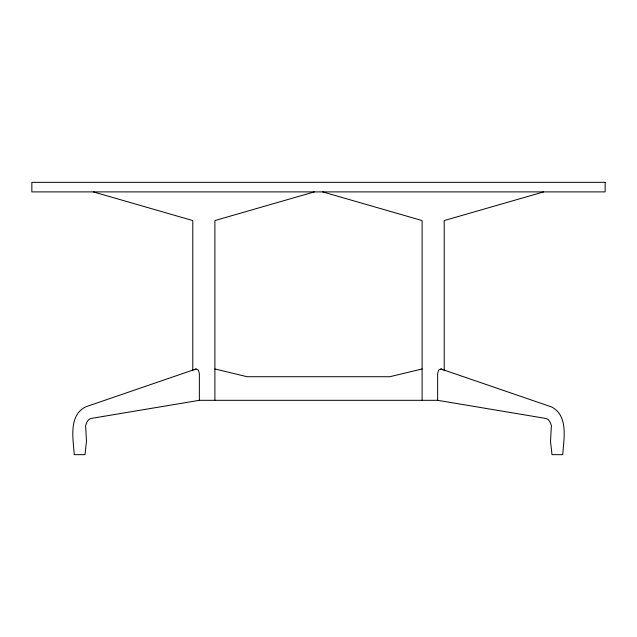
<?xml version="1.0" encoding="UTF-8"?>
<svg xmlns="http://www.w3.org/2000/svg" width="637" height="637" viewBox="0 0 637 637"><rect width="100%" height="100%" fill="white"/><g stroke="black" fill="none" stroke-linecap="round" stroke-linejoin="round"><path stroke-width="0.96" d="M194.484 369.763L196.077 368.966L198.465 370.161L199.365 373.744L199.365 400.315L90.677 418.525L88.583 419.719L86.791 422.411L85.597 425.691L86.489 441.218L85 454.659L74.25 454.659C73.191 438.901 68.318 415.595 85.597 406.884L196.077 368.966M440.923 368.966L438.535 370.161L437.635 373.744L437.635 400.315L546.323 418.525L548.417 419.719L550.209 422.411L551.403 425.691L550.511 441.218L552 454.659L562.75 454.659C563.809 438.901 568.682 415.595 551.403 406.884L440.923 368.966L442.516 369.763M314.32 191.896L214.892 220.561L214.892 400.315M543.64 191.896L444.212 220.561L444.212 370.758M422.108 368.966L389.86 376.722L247.14 376.722L214.892 368.966M199.365 400.315L437.635 400.315M322.68 191.896L422.108 220.561L422.108 400.315M93.36 191.896L192.788 220.561L192.788 370.758M605.15 182.341L31.85 182.341L31.85 191.896L605.15 191.896L605.15 182.341"/></g></svg>
